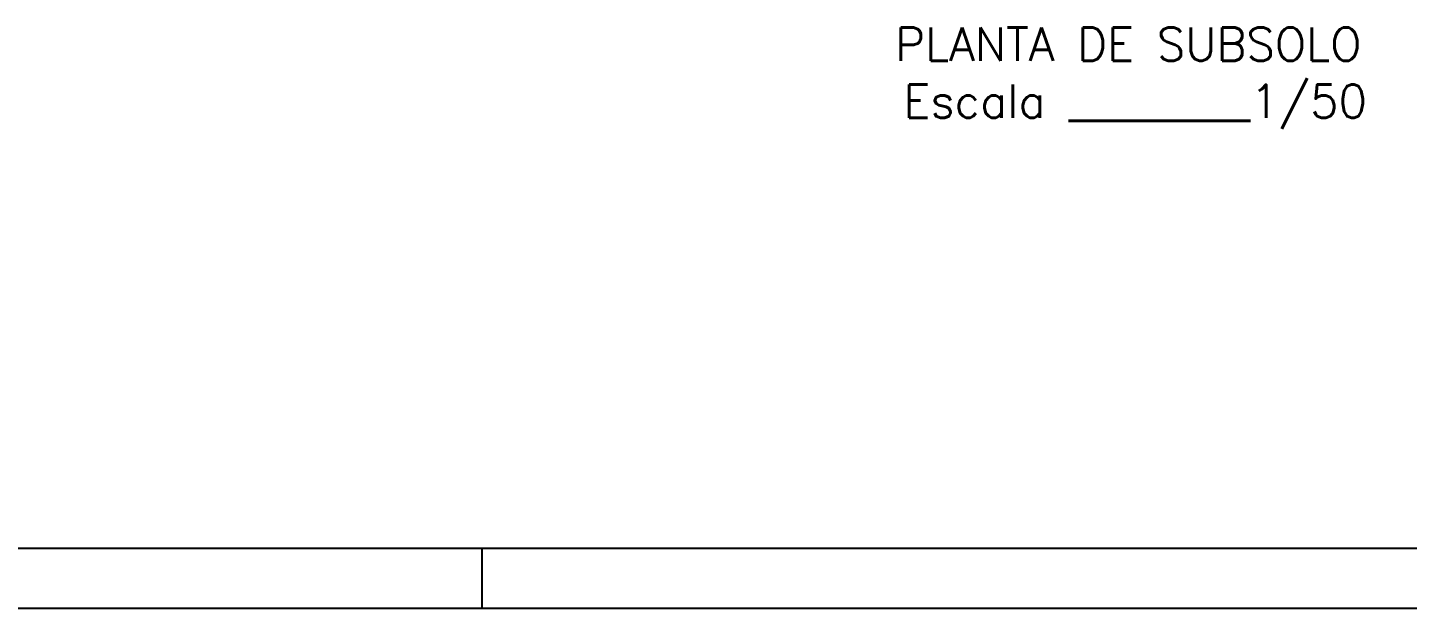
# Model space of a CAD drawing. Header units: millimetres. Extents: x 178 to 457, y 838 to 920.
# Drawn here: x 342.81 to 365.82, y 864.07 to 873.76 of the extents above; entities that cross this region are included whole.
import ezdxf

# ---------------------------------------------------------------- set-up
doc = ezdxf.new("R2010")
doc.units = ezdxf.units.MM
for name, color, linetype in [('Alvenaria', 7, 'Continuous'), ('Paredebaix', 4, 'Continuous'), ('Texto', 2, 'Continuous')]:
    doc.layers.add(name, color=color, linetype=linetype)
doc.styles.add('STYLE4', font='romans.shx')

msp = doc.modelspace()

# ---------------------------------------------------------------- linework, layer by layer
at = {"layer": 'Alvenaria'}
msp.add_line((388.168542, 865.0679574), (332.268542, 865.0679574), dxfattribs=at)
at = {"layer": 'Paredebaix'}
for p, q in [((350.388542, 865.0679574), (350.388542, 864.0679574)), ((348.418542, 864.0679574), (329.768542, 864.0679574)), ((389.168542, 864.0679574), (348.418542, 864.0679574))]:
    msp.add_line(p, q, dxfattribs=at)

# ---------------------------------------------------------------- texts
at = {"layer": 'Texto', "style": 'STYLE4'}
for s, p in [('PLANTA DE SUBSOLO', (357.2813094, 873.2028071)), ('Escala ________1/50', (357.4192426, 872.2522406))]:
    msp.add_text(s, height=0.553320012, dxfattribs=at).set_placement(p)

doc.saveas('drawing.dxf')
